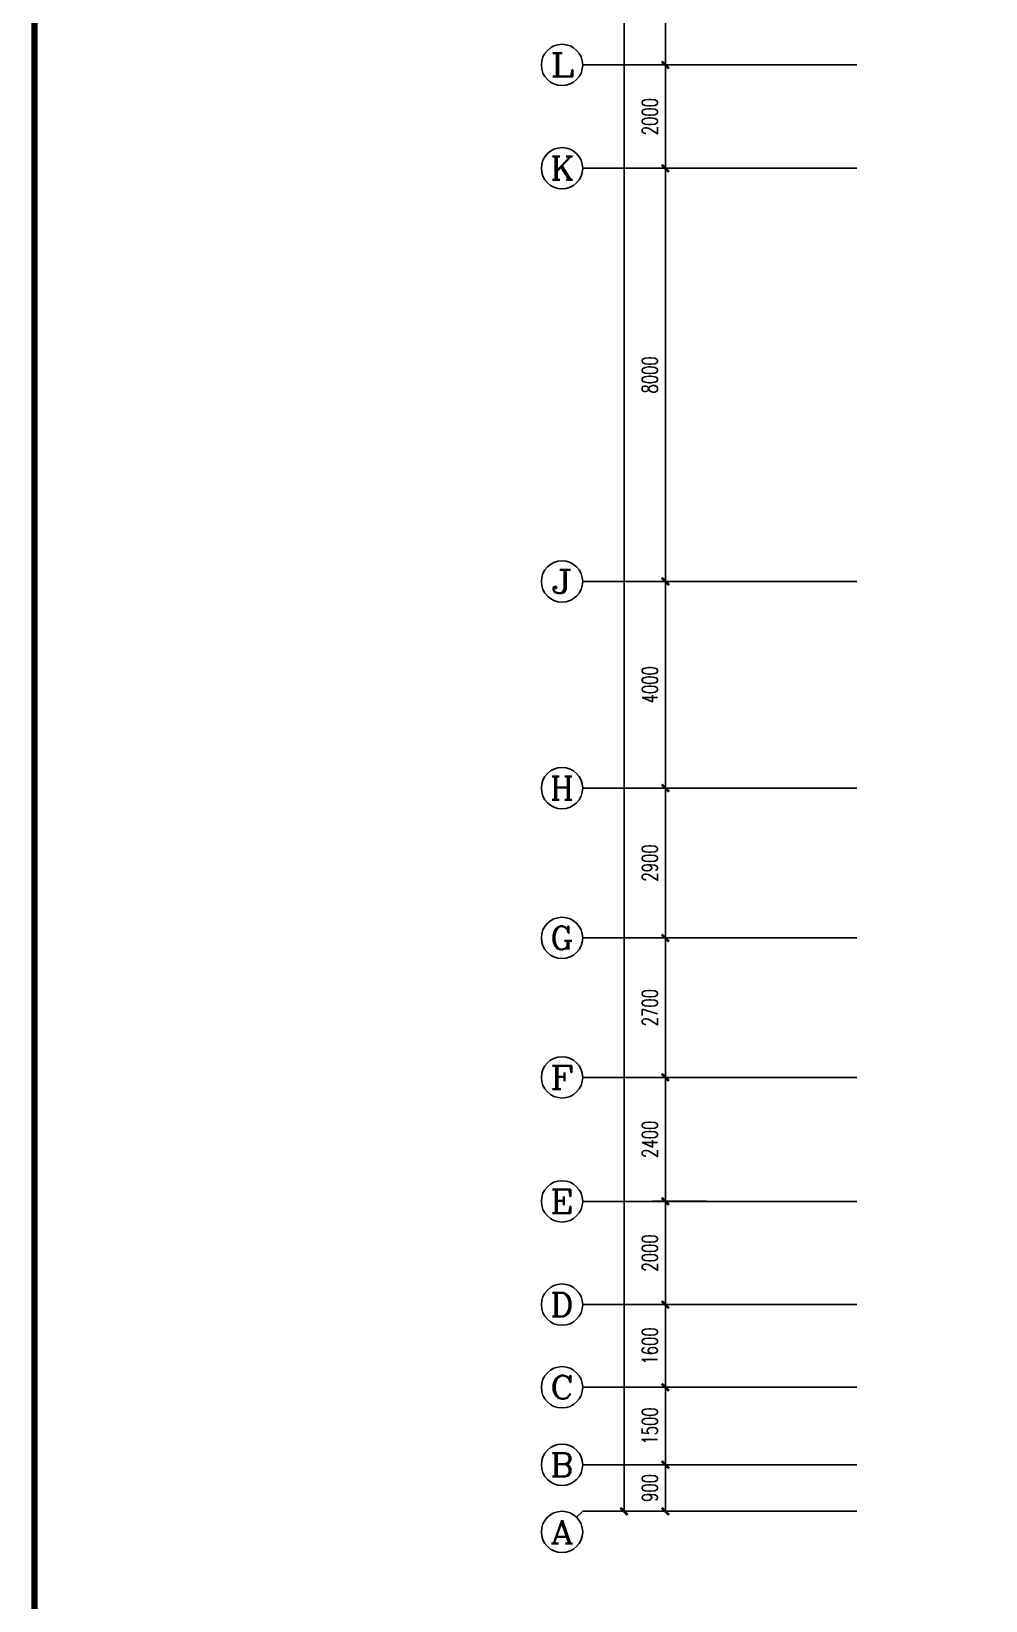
# Model space of a CAD drawing. Extents: x 190999 to 918899, y -200814 to 215286.
# Drawn here: x 667539 to 685999, y 55574 to 85954 of the extents above; entities that cross this region are included whole.
import ezdxf
from ezdxf.enums import TextEntityAlignment as Align

# ---------------------------------------------------------------- set-up
doc = ezdxf.new("R2010")
doc.units = 0
doc.header["$LTSCALE"] = 1000
doc.header["$MEASUREMENT"] = 0
doc.layers.get('Defpoints').update_dxf_attribs({"color": 1})
for name, color, linetype in [('AXIS', 3, 'Continuous'), ('AXIS_TEXT', 7, 'Continuous'), ('图框', 189, 'Continuous')]:
    doc.layers.add(name, color=color, linetype=linetype)
doc.styles.add('_TCH_AXIS', font='COMPLEX', dxfattribs={"bigfont": 'GBCBIG'})
doc.styles.add('COMPLEX', font='COMPLEX')
doc.styles.add('DIM_FONT', font='SIMPLEX', dxfattribs={"width": 0.7, "bigfont": 'GBCBIG'})
doc.dimstyles.new('DIMN', dxfattribs={"dimtxt": 300, "dimasz": 100, "dimexe": 250, "dimexo": 300, "dimgap": 150, "dimtad": 1, "dimdec": 0, "dimzin": 0, "dimdsep": 46, "dimtxsty": 'DIM_FONT', "dimblk": 'ARCHTICK', "dimcen": 0.09, "dimclrt": 7, "dimazin": 2, "dimtfac": 1, "dimtdec": 0, "dimtix": 1, "dimtmove": 2, "dimatfit": 3, "dimfxl": 0, "dimtolj": 1, "dimtzin": 0, "dimarcsym": 0})

# ---------------------------------------------------------------- blocks, each defined once
blk = doc.blocks.new('TJAD_TK_A0')
at = {"layer": '图框', "const_width": 1.2}
blk.add_lwpolyline([(2152, -431.7), (2152, 389.3), (998, 389.3), (998, -431.7)], close=True, dxfattribs=at)
blk = doc.blocks.new('_ArchTick')
at = {"const_width": 0.5}
blk.add_lwpolyline([(-0.7, -0.7), (0.7, 0.7)], dxfattribs=at)
blk = doc.blocks.new('*D379')
at = {"layer": 'AXIS', "color": 0, "lineweight": -2}
for p, q in [((680599, 58204), (679554, 58204)), ((679804, 57304), (679804, 58204)), ((680599, 57304), (679554, 57304))]:
    blk.add_line(p, q, dxfattribs=at)
at = {"layer": 'Defpoints', "color": 0}
for p in [(679804, 58204), (680899, 58204), (680899, 57304)]:
    blk.add_point(p, dxfattribs=at)
at = {"layer": 'AXIS', "color": 0, "lineweight": -2, "xscale": 100, "yscale": 100, "zscale": 100}
for p, rotation in [((679804, 58204), 90), ((679804, 57304), 270)]:
    blk.add_blockref('_ArchTick', p, dxfattribs=dict(at, rotation=rotation))
at = {"layer": 'AXIS', "color": 7, "insert": (679504, 57754), "char_height": 300, "attachment_point": 5, "rotation": 90, "style": 'DIM_FONT'}
blk.add_mtext('\\A1;900', dxfattribs=at)
blk = doc.blocks.new('*D380')
at = {"layer": 'AXIS', "color": 0, "lineweight": -2}
for p, q in [((680599, 59704), (679554, 59704)), ((679804, 58204), (679804, 59704)), ((680599, 58204), (679554, 58204))]:
    blk.add_line(p, q, dxfattribs=at)
at = {"layer": 'Defpoints', "color": 0}
for p in [(679804, 59704), (680899, 59704), (680899, 58204)]:
    blk.add_point(p, dxfattribs=at)
at = {"layer": 'AXIS', "color": 0, "lineweight": -2, "xscale": 100, "yscale": 100, "zscale": 100}
for p, rotation in [((679804, 59704), 90), ((679804, 58204), 270)]:
    blk.add_blockref('_ArchTick', p, dxfattribs=dict(at, rotation=rotation))
at = {"layer": 'AXIS', "color": 7, "insert": (679504, 58954), "char_height": 300, "attachment_point": 5, "rotation": 90, "style": 'DIM_FONT'}
blk.add_mtext('\\A1;1500', dxfattribs=at)
blk = doc.blocks.new('*D381')
at = {"layer": 'AXIS', "color": 0, "lineweight": -2}
for p, q in [((680599, 61304), (679554, 61304)), ((679804, 59704), (679804, 61304)), ((680599, 59704), (679554, 59704))]:
    blk.add_line(p, q, dxfattribs=at)
at = {"layer": 'Defpoints', "color": 0}
for p in [(679804, 61304), (680899, 61304), (680899, 59704)]:
    blk.add_point(p, dxfattribs=at)
at = {"layer": 'AXIS', "color": 0, "lineweight": -2, "xscale": 100, "yscale": 100, "zscale": 100}
for p, rotation in [((679804, 61304), 90), ((679804, 59704), 270)]:
    blk.add_blockref('_ArchTick', p, dxfattribs=dict(at, rotation=rotation))
at = {"layer": 'AXIS', "color": 7, "insert": (679504, 60504), "char_height": 300, "attachment_point": 5, "rotation": 90, "style": 'DIM_FONT'}
blk.add_mtext('\\A1;1600', dxfattribs=at)
blk = doc.blocks.new('*D382')
at = {"layer": 'AXIS', "color": 0, "lineweight": -2}
for p, q in [((680599, 63304), (679554, 63304)), ((679804, 61304), (679804, 63304)), ((680599, 61304), (679554, 61304))]:
    blk.add_line(p, q, dxfattribs=at)
at = {"layer": 'Defpoints', "color": 0}
for p in [(679804, 63304), (680899, 63304), (680899, 61304)]:
    blk.add_point(p, dxfattribs=at)
at = {"layer": 'AXIS', "color": 0, "lineweight": -2, "xscale": 100, "yscale": 100, "zscale": 100}
for p, rotation in [((679804, 63304), 90), ((679804, 61304), 270)]:
    blk.add_blockref('_ArchTick', p, dxfattribs=dict(at, rotation=rotation))
at = {"layer": 'AXIS', "color": 7, "insert": (679504, 62304), "char_height": 300, "attachment_point": 5, "rotation": 90, "style": 'DIM_FONT'}
blk.add_mtext('\\A1;2000', dxfattribs=at)
blk = doc.blocks.new('*D383')
at = {"layer": 'AXIS', "color": 0, "lineweight": -2}
for p, q in [((680599, 65704), (679554, 65704)), ((679804, 63304), (679804, 65704)), ((680599, 63304), (679554, 63304))]:
    blk.add_line(p, q, dxfattribs=at)
at = {"layer": 'Defpoints', "color": 0}
for p in [(679804, 65704), (680899, 65704), (680899, 63304)]:
    blk.add_point(p, dxfattribs=at)
at = {"layer": 'AXIS', "color": 0, "lineweight": -2, "xscale": 100, "yscale": 100, "zscale": 100}
for p, rotation in [((679804, 65704), 90), ((679804, 63304), 270)]:
    blk.add_blockref('_ArchTick', p, dxfattribs=dict(at, rotation=rotation))
at = {"layer": 'AXIS', "color": 7, "insert": (679504, 64504), "char_height": 300, "attachment_point": 5, "rotation": 90, "style": 'DIM_FONT'}
blk.add_mtext('\\A1;2400', dxfattribs=at)
blk = doc.blocks.new('*D384')
at = {"layer": 'AXIS', "color": 0, "lineweight": -2}
for p, q in [((680599, 68404), (679554, 68404)), ((679804, 65704), (679804, 68404)), ((680599, 65704), (679554, 65704))]:
    blk.add_line(p, q, dxfattribs=at)
at = {"layer": 'Defpoints', "color": 0}
for p in [(679804, 68404), (680899, 68404), (680899, 65704)]:
    blk.add_point(p, dxfattribs=at)
at = {"layer": 'AXIS', "color": 0, "lineweight": -2, "xscale": 100, "yscale": 100, "zscale": 100}
for p, rotation in [((679804, 68404), 90), ((679804, 65704), 270)]:
    blk.add_blockref('_ArchTick', p, dxfattribs=dict(at, rotation=rotation))
at = {"layer": 'AXIS', "color": 7, "insert": (679504, 67054), "char_height": 300, "attachment_point": 5, "rotation": 90, "style": 'DIM_FONT'}
blk.add_mtext('\\A1;2700', dxfattribs=at)
blk = doc.blocks.new('*D385')
at = {"layer": 'AXIS', "color": 0, "lineweight": -2}
for p, q in [((680599, 71304), (679554, 71304)), ((679804, 68404), (679804, 71304)), ((680599, 68404), (679554, 68404))]:
    blk.add_line(p, q, dxfattribs=at)
at = {"layer": 'Defpoints', "color": 0}
for p in [(679804, 71304), (680899, 71304), (680899, 68404)]:
    blk.add_point(p, dxfattribs=at)
at = {"layer": 'AXIS', "color": 0, "lineweight": -2, "xscale": 100, "yscale": 100, "zscale": 100}
for p, rotation in [((679804, 71304), 90), ((679804, 68404), 270)]:
    blk.add_blockref('_ArchTick', p, dxfattribs=dict(at, rotation=rotation))
at = {"layer": 'AXIS', "color": 7, "insert": (679504, 69854), "char_height": 300, "attachment_point": 5, "rotation": 90, "style": 'DIM_FONT'}
blk.add_mtext('\\A1;2900', dxfattribs=at)
blk = doc.blocks.new('*D386')
at = {"layer": 'AXIS', "color": 0, "lineweight": -2}
for p, q in [((680599, 75304), (679554, 75304)), ((679804, 71304), (679804, 75304)), ((680599, 71304), (679554, 71304))]:
    blk.add_line(p, q, dxfattribs=at)
at = {"layer": 'Defpoints', "color": 0}
for p in [(679804, 75304), (680899, 75304), (680899, 71304)]:
    blk.add_point(p, dxfattribs=at)
at = {"layer": 'AXIS', "color": 0, "lineweight": -2, "xscale": 100, "yscale": 100, "zscale": 100}
for p, rotation in [((679804, 75304), 90), ((679804, 71304), 270)]:
    blk.add_blockref('_ArchTick', p, dxfattribs=dict(at, rotation=rotation))
at = {"layer": 'AXIS', "color": 7, "insert": (679504, 73304), "char_height": 300, "attachment_point": 5, "rotation": 90, "style": 'DIM_FONT'}
blk.add_mtext('\\A1;4000', dxfattribs=at)
blk = doc.blocks.new('*D387')
at = {"layer": 'AXIS', "color": 0, "lineweight": -2}
for p, q in [((680599, 83304), (679554, 83304)), ((679804, 75304), (679804, 83304)), ((680599, 75304), (679554, 75304))]:
    blk.add_line(p, q, dxfattribs=at)
at = {"layer": 'Defpoints', "color": 0}
for p in [(679804, 83304), (680899, 83304), (680899, 75304)]:
    blk.add_point(p, dxfattribs=at)
at = {"layer": 'AXIS', "color": 0, "lineweight": -2, "xscale": 100, "yscale": 100, "zscale": 100}
for p, rotation in [((679804, 83304), 90), ((679804, 75304), 270)]:
    blk.add_blockref('_ArchTick', p, dxfattribs=dict(at, rotation=rotation))
at = {"layer": 'AXIS', "color": 7, "insert": (679504, 79304), "char_height": 300, "attachment_point": 5, "rotation": 90, "style": 'DIM_FONT'}
blk.add_mtext('\\A1;8000', dxfattribs=at)
blk = doc.blocks.new('*D388')
at = {"layer": 'AXIS', "color": 0, "lineweight": -2}
for p, q in [((680599, 85304), (679554, 85304)), ((679804, 83304), (679804, 85304)), ((680599, 83304), (679554, 83304))]:
    blk.add_line(p, q, dxfattribs=at)
at = {"layer": 'Defpoints', "color": 0}
for p in [(679804, 85304), (680899, 85304), (680899, 83304)]:
    blk.add_point(p, dxfattribs=at)
at = {"layer": 'AXIS', "color": 0, "lineweight": -2, "xscale": 100, "yscale": 100, "zscale": 100}
for p, rotation in [((679804, 85304), 90), ((679804, 83304), 270)]:
    blk.add_blockref('_ArchTick', p, dxfattribs=dict(at, rotation=rotation))
at = {"layer": 'AXIS', "color": 7, "insert": (679504, 84304), "char_height": 300, "attachment_point": 5, "rotation": 90, "style": 'DIM_FONT'}
blk.add_mtext('\\A1;2000', dxfattribs=at)
blk = doc.blocks.new('*D389')
at = {"layer": 'AXIS', "color": 0, "lineweight": -2}
for p, q in [((680599, 89304), (679554, 89304)), ((679804, 85304), (679804, 89304)), ((680599, 85304), (679554, 85304))]:
    blk.add_line(p, q, dxfattribs=at)
at = {"layer": 'Defpoints', "color": 0}
for p in [(679804, 89304), (680899, 89304), (680899, 85304)]:
    blk.add_point(p, dxfattribs=at)
at = {"layer": 'AXIS', "color": 0, "lineweight": -2, "xscale": 100, "yscale": 100, "zscale": 100}
for p, rotation in [((679804, 89304), 90), ((679804, 85304), 270)]:
    blk.add_blockref('_ArchTick', p, dxfattribs=dict(at, rotation=rotation))
at = {"layer": 'AXIS', "color": 7, "insert": (679504, 87304), "char_height": 300, "attachment_point": 5, "rotation": 90, "style": 'DIM_FONT'}
blk.add_mtext('\\A1;4000', dxfattribs=at)
blk = doc.blocks.new('*D406')
at = {"layer": 'AXIS', "color": 0, "lineweight": -2}
for p, q in [((680599, 145304), (678754, 145304)), ((679004, 57304), (679004, 145304)), ((680599, 57304), (678754, 57304))]:
    blk.add_line(p, q, dxfattribs=at)
at = {"layer": 'Defpoints', "color": 0}
for p in [(679004, 145304), (680899, 145304), (680899, 57304)]:
    blk.add_point(p, dxfattribs=at)
at = {"layer": 'AXIS', "color": 0, "lineweight": -2, "xscale": 100, "yscale": 100, "zscale": 100}
for p, rotation in [((679004, 145304), 90), ((679004, 57304), 270)]:
    blk.add_blockref('_ArchTick', p, dxfattribs=dict(at, rotation=rotation))
at = {"layer": 'AXIS', "color": 7, "insert": (678704, 101304), "char_height": 300, "attachment_point": 5, "rotation": 90, "style": 'DIM_FONT'}
blk.add_mtext('\\A1;88000', dxfattribs=at)
blk = doc.blocks.new('_AXISO')
blk.add_circle((0, 0), 0.5)
at = {"layer": 'AXIS_TEXT', "style": 'COMPLEX', "width": 1.041667}
blk.add_attdef('A', text='', height=0.56, dxfattribs=at).set_placement((-0.25, -0.28), (0.25, -0.28), align=Align.FIT)

msp = doc.modelspace()

# ---------------------------------------------------------------- linework, layer by layer
at = {"layer": 'AXIS'}
for p, q in [((683509.3, 85303.7), (678204.1, 85303.7)), ((683509.3, 83303.7), (678204.1, 83303.7)), ((683509.3, 75303.7), (678204.1, 75303.7)), ((683509.3, 71303.7), (678204.1, 71303.7)), ((683509.3, 68403.7), (678204.1, 68403.7)), ((683509.3, 65703.7), (678204.1, 65703.7)), ((683509.3, 63303.7), (678204.1, 63303.7)), ((683509.3, 61303.7), (678204.1, 61303.7)), ((683509.3, 59703.7), (678204.1, 59703.7)), ((683509.3, 58203.7), (678204.1, 58203.7)), ((678086.9, 57186.5), (678204.1, 57303.7)), ((683509.3, 57303.7), (678204.1, 57303.7))]:
    msp.add_line(p, q, dxfattribs=at)

# ---------------------------------------------------------------- block references
ref = msp.add_blockref('_AXISO', (677804.1, 85303.7), dxfattribs=dict(at, xscale=800, yscale=800, zscale=800))
ref.add_attrib('A', 'L', dxfattribs={"layer": 'AXIS_TEXT', "height": 452.5, "style": '_TCH_AXIS', "width": 1.4}).set_placement((677577.8, 85077.4), (678030.4, 85077.4), align=Align.FIT)
ref = msp.add_blockref('_AXISO', (677804.1, 83303.7), dxfattribs=dict(at, xscale=800, yscale=800, zscale=800))
ref.add_attrib('A', 'K', dxfattribs={"layer": 'AXIS_TEXT', "height": 452.5, "style": '_TCH_AXIS', "width": 1.105263}).set_placement((677577.8, 83077.4), (678030.4, 83077.4), align=Align.FIT)
ref = msp.add_blockref('_AXISO', (677804.1, 75303.7), dxfattribs=dict(at, xscale=800, yscale=800, zscale=800))
ref.add_attrib('A', 'J', dxfattribs={"layer": 'AXIS_TEXT', "height": 452.5, "style": '_TCH_AXIS', "width": 1.909091}).set_placement((677577.8, 75077.4), (678030.4, 75077.4), align=Align.FIT)
ref = msp.add_blockref('_AXISO', (677804.1, 71303.7), dxfattribs=dict(at, xscale=800, yscale=800, zscale=800))
ref.add_attrib('A', 'H', dxfattribs={"layer": 'AXIS_TEXT', "height": 452.5, "style": '_TCH_AXIS', "width": 1.05}).set_placement((677577.8, 71077.4), (678030.4, 71077.4), align=Align.FIT)
ref = msp.add_blockref('_AXISO', (677804.1, 68403.7), dxfattribs=dict(at, xscale=800, yscale=800, zscale=800))
ref.add_attrib('A', 'G', dxfattribs={"layer": 'AXIS_TEXT', "height": 452.5, "style": '_TCH_AXIS', "width": 1.166667}).set_placement((677577.8, 68177.4), (678030.4, 68177.4), align=Align.FIT)
ref = msp.add_blockref('_AXISO', (677804.1, 65703.7), dxfattribs=dict(at, xscale=800, yscale=800, zscale=800))
ref.add_attrib('A', 'F', dxfattribs={"layer": 'AXIS_TEXT', "height": 452.5, "style": '_TCH_AXIS', "width": 1.3125}).set_placement((677577.8, 65477.4), (678030.4, 65477.4), align=Align.FIT)
ref = msp.add_blockref('_AXISO', (677804.1, 63303.7), dxfattribs=dict(at, xscale=800, yscale=800, zscale=800))
ref.add_attrib('A', 'E', dxfattribs={"layer": 'AXIS_TEXT', "height": 452.5, "style": '_TCH_AXIS', "width": 1.3125}).set_placement((677577.8, 63077.4), (678030.4, 63077.4), align=Align.FIT)
ref = msp.add_blockref('_AXISO', (677804.1, 61303.7), dxfattribs=dict(at, xscale=800, yscale=800, zscale=800))
ref.add_attrib('A', 'D', dxfattribs={"layer": 'AXIS_TEXT', "height": 452.5, "style": '_TCH_AXIS', "width": 1.235294}).set_placement((677577.8, 61077.4), (678030.4, 61077.4), align=Align.FIT)
ref = msp.add_blockref('_AXISO', (677804.1, 59703.7), dxfattribs=dict(at, xscale=800, yscale=800, zscale=800))
ref.add_attrib('A', 'C', dxfattribs={"layer": 'AXIS_TEXT', "height": 452.5, "style": '_TCH_AXIS', "width": 1.4}).set_placement((677577.8, 59477.4), (678030.4, 59477.4), align=Align.FIT)
ref = msp.add_blockref('_AXISO', (677804.1, 58203.7), dxfattribs=dict(at, xscale=800, yscale=800, zscale=800))
ref.add_attrib('A', 'B', dxfattribs={"layer": 'AXIS_TEXT', "height": 452.5, "style": '_TCH_AXIS', "width": 1.235294}).set_placement((677577.8, 57977.4), (678030.4, 57977.4), align=Align.FIT)
ref = msp.add_blockref('_AXISO', (677804.1, 56903.7), dxfattribs=dict(at, xscale=800, yscale=800, zscale=800))
ref.add_attrib('A', 'A', dxfattribs={"layer": 'AXIS_TEXT', "height": 452.5, "style": '_TCH_AXIS', "width": 1.166667}).set_placement((677577.8, 56677.4), (678030.4, 56677.4), align=Align.FIT)
at = {"layer": '图框', "xscale": 100, "yscale": 100, "zscale": 100, "rotation": 270}
msp.add_blockref('TJAD_TK_A0', (710768.8, 253186.5), dxfattribs=at)

# ---------------------------------------------------------------- dimensions: what is measured, and where the dimension line sits
at = {"layer": 'AXIS'}
for p1, p2, distance, picture, middle in [((680898.5, 57303.7), (680898.5, 145303.7), 1894.4, '*D406', (678704.1, 101303.7)), ((680898.5, 85303.7), (680898.5, 89303.7), 1094.4, '*D389', (679504.1, 87303.7)), ((680898.5, 83303.7), (680898.5, 85303.7), 1094.4, '*D388', (679504.1, 84303.7)), ((680898.5, 75303.7), (680898.5, 83303.7), 1094.4, '*D387', (679504.1, 79303.7)), ((680898.5, 71303.7), (680898.5, 75303.7), 1094.4, '*D386', (679504.1, 73303.7)), ((680898.5, 68403.7), (680898.5, 71303.7), 1094.4, '*D385', (679504.1, 69853.7)), ((680898.5, 65703.7), (680898.5, 68403.7), 1094.4, '*D384', (679504.1, 67053.7)), ((680898.5, 63303.7), (680898.5, 65703.7), 1094.4, '*D383', (679504.1, 64503.7)), ((680898.5, 61303.7), (680898.5, 63303.7), 1094.4, '*D382', (679504.1, 62303.7)), ((680898.5, 59703.7), (680898.5, 61303.7), 1094.4, '*D381', (679504.1, 60503.7)), ((680898.5, 58203.7), (680898.5, 59703.7), 1094.4, '*D380', (679504.1, 58953.7)), ((680898.5, 57303.7), (680898.5, 58203.7), 1094.4, '*D379', (679504.1, 57753.7))]:
    dim = msp.add_aligned_dim(p1=p1, p2=p2, distance=distance, dimstyle='DIMN', dxfattribs=at)
    dim.commit()
    dim.dimension.update_dxf_attribs({"geometry": picture, "text_midpoint": middle})

doc.saveas('drawing.dxf')
